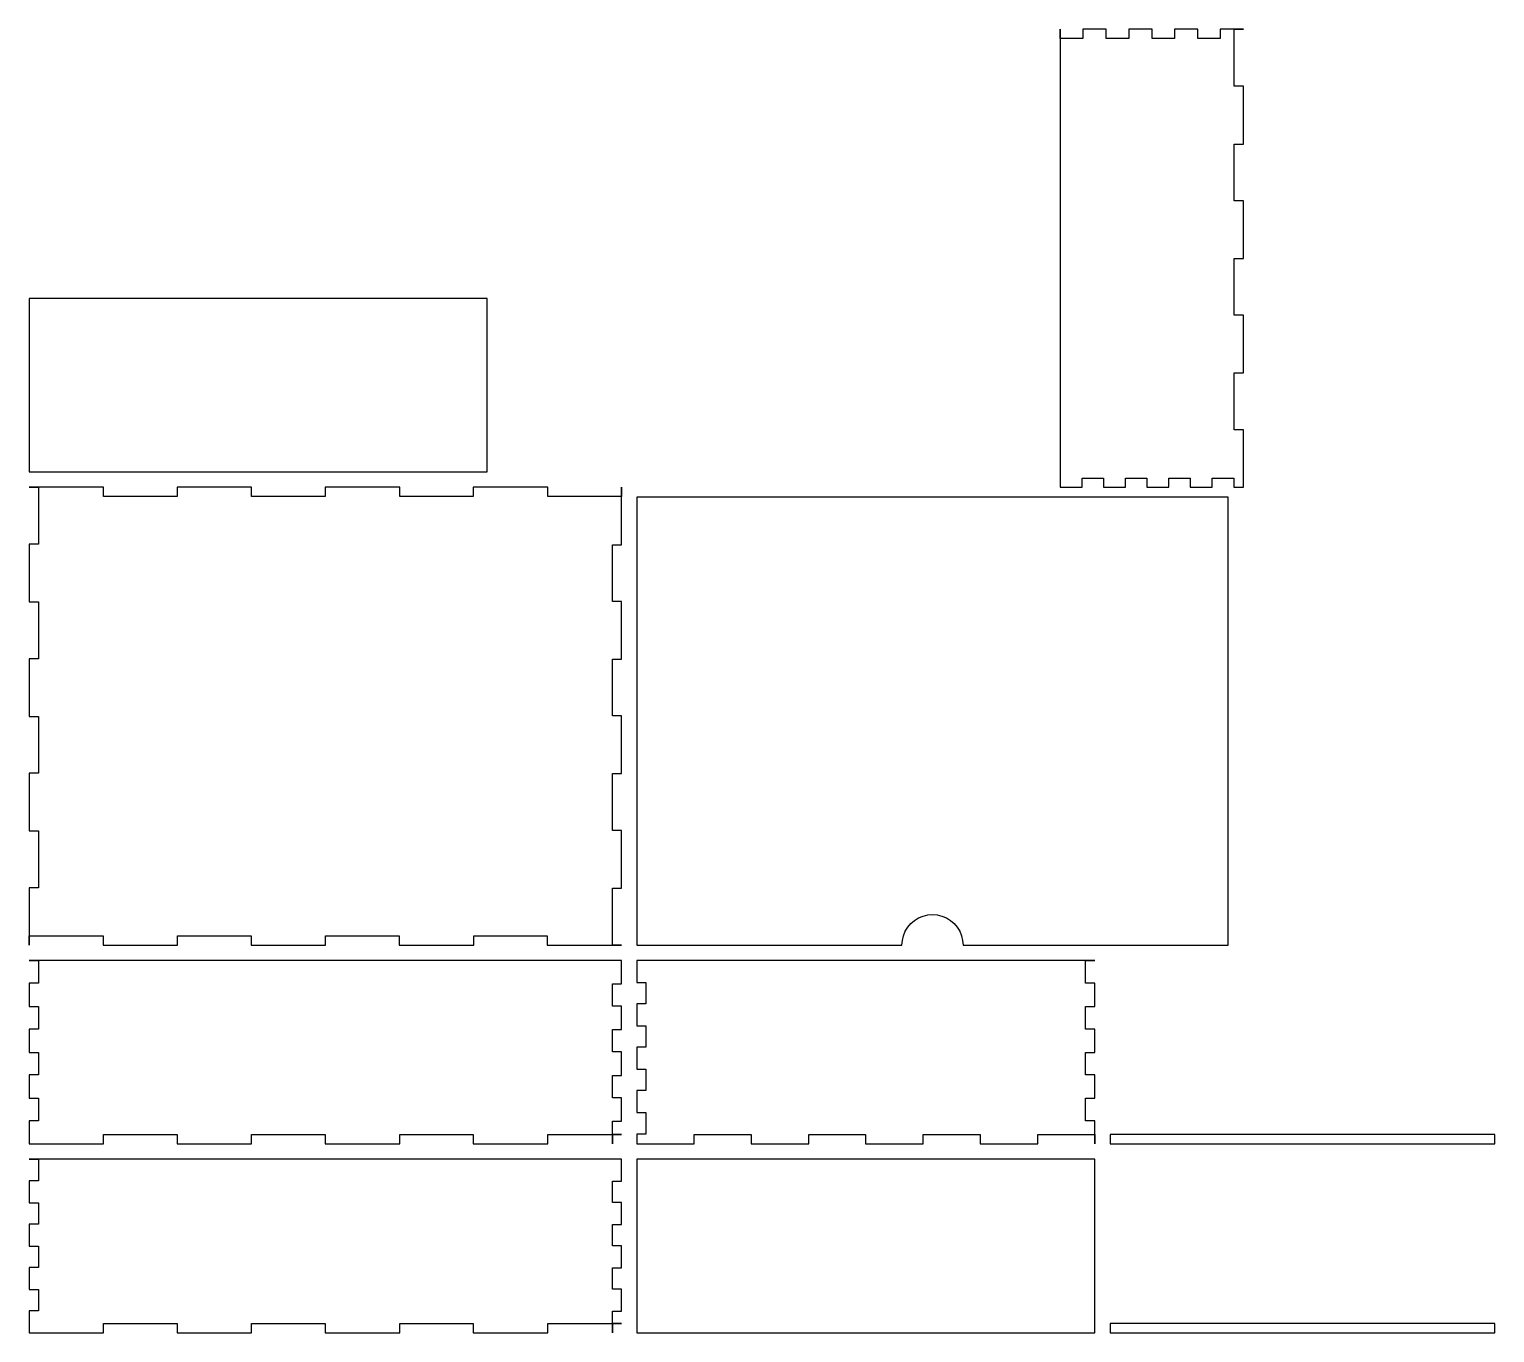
# Model space of a CAD drawing. Header units: millimetres. Extents: x 10 to 490, y 10 to 437.
import ezdxf

# ---------------------------------------------------------------- set-up
doc = ezdxf.new("R2010")
doc.units = ezdxf.units.MM
doc.layers.add('CUT', color=1, linetype='CONTINUOUS', true_color=0xff0000)

msp = doc.modelspace()

# ---------------------------------------------------------------- linework, layer by layer
at = {"layer": 'CUT'}
for points in [[(407.7, 286.95), (407.7, 305.775), (404.7, 305.775), (404.7, 324.375), (407.7, 324.375), (407.7, 343.275), (404.7, 343.275), (404.7, 361.875), (407.7, 361.875), (407.7, 380.775), (404.7, 380.775), (404.7, 399.375), (407.7, 399.375), (407.7, 418.275), (404.7, 418.275), (404.7, 436.95), (407.7, 436.95), (400.125, 436.95), (400.125, 433.95), (392.775, 433.95), (392.775, 436.95), (385.125, 436.95), (385.125, 433.95), (377.775, 433.95), (377.775, 436.95), (370.125, 436.95), (370.125, 433.95), (362.775, 433.95), (362.775, 436.95), (355.125, 436.95), (355.125, 433.95), (347.7, 433.95), (347.625, 433.95), (347.625, 436.95), (347.625, 286.95), (347.7, 286.95), (354.875, 286.95), (354.875, 289.95), (361.825, 289.95), (361.825, 286.95), (369.075, 286.95), (369.075, 289.95), (376.025, 289.95), (376.025, 286.95), (383.275, 286.95), (383.275, 289.95), (390.225, 289.95), (390.225, 286.95), (397.475, 286.95), (397.475, 289.95), (404.5, 289.95), (404.5, 286.95)], [(10, 291.95), (160, 291.95), (160, 348.75), (10, 348.75)], [(10, 139.95), (34.175, 139.95), (34.175, 136.95), (58.575, 136.95), (58.575, 139.95), (82.675, 139.95), (82.675, 136.95), (107.075, 136.95), (107.075, 139.95), (131.175, 139.95), (131.175, 136.95), (155.575, 136.95), (155.575, 139.95), (179.675, 139.95), (179.675, 136.95), (204, 136.95), (201, 136.95), (201, 155.625), (204, 155.625), (204, 174.525), (201, 174.525), (201, 193.125), (204, 193.125), (204, 212.025), (201, 212.025), (201, 230.625), (204, 230.625), (204, 249.525), (201, 249.525), (201, 268.125), (204, 268.125), (204, 286.95), (204, 283.95), (179.825, 283.95), (179.825, 286.95), (155.425, 286.95), (155.425, 283.95), (131.325, 283.95), (131.325, 286.95), (106.925, 286.95), (106.925, 283.95), (82.825, 283.95), (82.825, 286.95), (58.425, 286.95), (58.425, 283.95), (34.325, 283.95), (34.325, 286.95), (10, 286.95), (13, 286.95), (13, 268.275), (10, 268.275), (10, 249.375), (13, 249.375), (13, 230.775), (10, 230.775), (10, 211.875), (13, 211.875), (13, 193.275), (10, 193.275), (10, 174.375), (13, 174.375), (13, 155.775), (10, 155.775), (10, 136.95)], [(209, 136.95), (295.85, 136.95), (295.9731, 138.5143), (296.3394, 140.0402), (296.9399, 141.4899), (297.7598, 142.8279), (298.7789, 144.0211), (299.9721, 145.0402), (301.3101, 145.8601), (302.7598, 146.4606), (304.2857, 146.8269), (305.85, 146.95), (307.4143, 146.8269), (308.9402, 146.4606), (310.3899, 145.8601), (311.7279, 145.0402), (312.9211, 144.0211), (313.9402, 142.8279), (314.7601, 141.4899), (315.3606, 140.0402), (315.7269, 138.5143), (315.85, 136.95), (402.7, 136.95), (402.7, 283.65), (209, 283.65)], [(10, 71.875), (34.325, 71.875), (34.325, 74.875), (58.425, 74.875), (58.425, 71.875), (82.825, 71.875), (82.825, 74.875), (106.925, 74.875), (106.925, 71.875), (131.325, 71.875), (131.325, 74.875), (155.425, 74.875), (155.425, 71.875), (179.825, 71.875), (179.825, 74.875), (204, 74.875), (201, 74.875), (201, 71.875), (201, 79.3), (204, 79.3), (204, 86.95), (201, 86.95), (201, 94.3), (204, 94.3), (204, 101.95), (201, 101.95), (201, 109.3), (204, 109.3), (204, 116.95), (201, 116.95), (201, 124.3), (204, 124.3), (204, 131.875), (204, 131.95), (10, 131.95), (13, 131.95), (13, 131.875), (13, 124.45), (10, 124.45), (10, 116.8), (13, 116.8), (13, 109.45), (10, 109.45), (10, 101.8), (13, 101.8), (13, 94.45), (10, 94.45), (10, 86.8), (13, 86.8), (13, 79.45), (10, 79.45)], [(209, 71.875), (227.825, 71.875), (227.825, 74.875), (246.425, 74.875), (246.425, 71.875), (265.325, 71.875), (265.325, 74.875), (283.925, 74.875), (283.925, 71.875), (302.825, 71.875), (302.825, 74.875), (321.425, 74.875), (321.425, 71.875), (340.325, 71.875), (340.325, 74.875), (359, 74.875), (359, 71.875), (359, 79.45), (356, 79.45), (356, 86.8), (359, 86.8), (359, 94.45), (356, 94.45), (356, 101.8), (359, 101.8), (359, 109.45), (356, 109.45), (356, 116.8), (359, 116.8), (359, 124.45), (356, 124.45), (356, 131.875), (356, 131.95), (359, 131.95), (209, 131.95), (209, 131.875), (209, 124.7), (212, 124.7), (212, 117.75), (209, 117.75), (209, 110.5), (212, 110.5), (212, 103.55), (209, 103.55), (209, 96.3), (212, 96.3), (212, 89.35), (209, 89.35), (209, 82.1), (212, 82.1), (212, 75.075), (209, 75.075)], [(364, 71.875), (490, 71.875), (490, 74.875), (364, 74.875)], [(10, 10), (34.325, 10), (34.325, 13), (58.425, 13), (58.425, 10), (82.825, 10), (82.825, 13), (106.925, 13), (106.925, 10), (131.325, 10), (131.325, 13), (155.425, 13), (155.425, 10), (179.825, 10), (179.825, 13), (204, 13), (201, 13), (201, 10), (201, 17.025), (204, 17.025), (204, 24.275), (201, 24.275), (201, 31.225), (204, 31.225), (204, 38.475), (201, 38.475), (201, 45.425), (204, 45.425), (204, 52.675), (201, 52.675), (201, 59.625), (204, 59.625), (204, 66.8), (204, 66.875), (10, 66.875), (13, 66.875), (13, 66.8), (13, 59.775), (10, 59.775), (10, 52.525), (13, 52.525), (13, 45.575), (10, 45.575), (10, 38.325), (13, 38.325), (13, 31.375), (10, 31.375), (10, 24.125), (13, 24.125), (13, 17.175), (10, 17.175)], [(209, 10), (359, 10), (359, 66.8), (209, 66.8)], [(364, 10), (490, 10), (490, 13), (364, 13)]]:
    msp.add_lwpolyline(points, close=True, dxfattribs=at)

doc.saveas('drawing.dxf')
